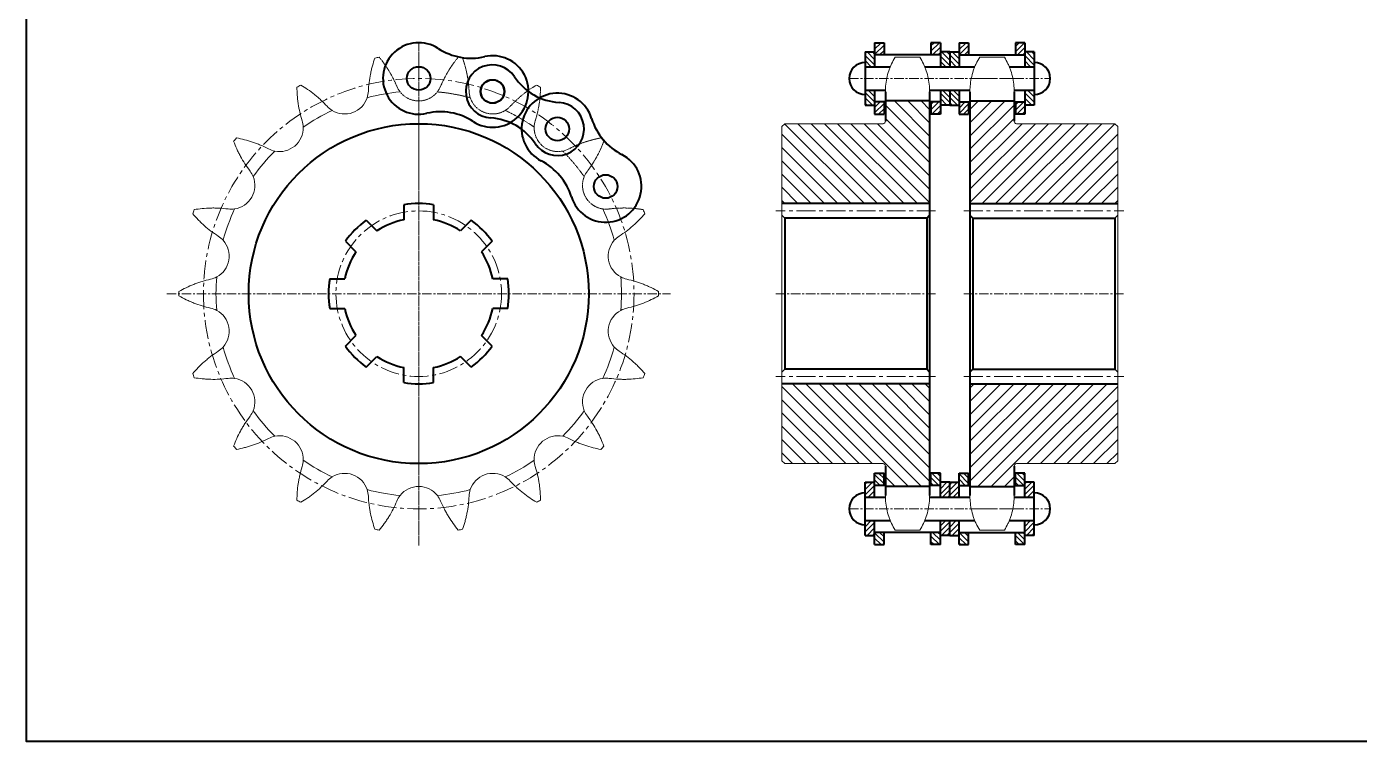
# Model space of a CAD drawing. Header units: millimetres. Extents: x -11382 to 23553, y -372 to 10786.
# Drawn here: x 1251.9 to 1702.5, y 4594.7 to 4836.5 of the extents above; entities that cross this region are included whole.
import ezdxf

# ---------------------------------------------------------------- set-up
doc = ezdxf.new("R2010")
doc.units = ezdxf.units.MM
doc.header["$LTSCALE"] = 0.2
for name, pattern in [('CENTER', [50.8, 31.75, -6.35, 6.35, -6.35]), ('HIDDEN', [9.525, 6.35, -3.175]), ('HIDDEN2', [0.1875, 0.125, -0.0625])]:
    doc.linetypes.add(name, pattern=pattern)
for name, color, linetype, lineweight in [('đướng nét đứt', 4, 'HIDDEN', 20), ('đường bao thấy', 7, 'Continuous', 40), ('đường mặt cắt', 160, 'Continuous', 15), ('đường nét tâm', 137, 'CENTER', 15)]:
    doc.layers.add(name, color=color, linetype=linetype, lineweight=lineweight)
pattern_1 = [(45, (-1362.3052, -1231.8422), (-2.245064, 2.245064), [])]
pattern_2 = [(45, (-1767.827, -1214.7707), (-0.89802561, 0.89802561), [])]
pattern_3 = [(135, (-1767.827, -1214.7707), (-0.89802561, -0.89802561), [])]
pattern_4 = [(135, (4490.3874, -1231.8422), (2.245064, 2.245064), [])]
pattern_5 = [(315, (-1767.827, 10707.1226), (-0.89802561, -0.89802561), [])]
pattern_6 = [(225, (-1767.827, 10707.1226), (-0.89802561, 0.89802561), [])]

msp = doc.modelspace()

# ---------------------------------------------------------------- hatches: boundary and pattern name
at = {"layer": 'đường mặt cắt', "ltscale": 0.5}
h = msp.add_hatch(dxfattribs=at)
h.set_pattern_fill('ANSI31', color=256, scale=0.4, style=0)
h.set_pattern_definition(pattern_2)
h.paths.add_polyline_path([(1541.811, 4826.913), (1541.811, 4831.076), (1538.636, 4831.076), (1538.636, 4826.913)])
h = msp.add_hatch(dxfattribs=at)
h.set_pattern_fill('ANSI31', color=256, scale=0.4, style=0)
h.set_pattern_definition(pattern_2)
h.paths.add_polyline_path([(1560.866, 4831.076), (1557.691, 4831.076), (1557.691, 4826.913), (1560.866, 4826.913)])
h = msp.add_hatch(dxfattribs=at)
h.set_pattern_fill('ANSI31', color=256, scale=0.4, style=0)
h.set_pattern_definition(pattern_2)
h.paths.add_polyline_path([(1567.216, 4826.913), (1570.391, 4826.913), (1570.391, 4831.076), (1567.216, 4831.076)])
h = msp.add_hatch(dxfattribs=at)
h.set_pattern_fill('ANSI31', color=256, scale=0.4, style=0)
h.set_pattern_definition(pattern_2)
h.paths.add_polyline_path([(1589.446, 4831.076), (1586.271, 4831.076), (1586.271, 4826.913), (1589.446, 4826.913)])
h = msp.add_hatch(dxfattribs=at)
h.set_pattern_fill('ANSI31', color=256, scale=0.4, angle=90, style=0)
h.set_pattern_definition(pattern_3)
h.paths.add_polyline_path([(1538.636, 4822.951), (1538.636, 4827.976), (1535.461, 4827.976), (1535.461, 4822.951)])
h = msp.add_hatch(dxfattribs=at)
h.set_pattern_fill('ANSI31', color=256, scale=0.4, angle=90, style=0)
h.set_pattern_definition(pattern_3)
h.paths.add_polyline_path([(1564.041, 4827.976), (1560.866, 4827.976), (1560.866, 4822.951), (1564.041, 4822.951)])
h = msp.add_hatch(dxfattribs=at)
h.set_pattern_fill('ANSI31', color=256, scale=0.4, angle=90, style=0)
h.set_pattern_definition(pattern_3)
h.paths.add_polyline_path([(1564.041, 4822.951), (1567.216, 4822.951), (1567.216, 4827.976), (1564.041, 4827.976)])
h = msp.add_hatch(dxfattribs=at)
h.set_pattern_fill('ANSI31', color=256, scale=0.4, angle=90, style=0)
h.set_pattern_definition(pattern_3)
h.paths.add_polyline_path([(1589.446, 4822.951), (1592.621, 4822.951), (1592.621, 4827.976), (1589.446, 4827.976)])
h = msp.add_hatch(dxfattribs=at)
h.set_pattern_fill('ANSI31', color=256, scale=0.4, angle=90, style=0)
h.set_pattern_definition(pattern_3)
h.paths.add_polyline_path([(1535.461, 4809.976), (1538.636, 4809.976), (1538.636, 4815.001), (1535.461, 4815.001)])
h = msp.add_hatch(dxfattribs=at)
h.set_pattern_fill('ANSI31', color=256, scale=0.4, angle=90, style=0)
h.set_pattern_definition(pattern_3)
h.paths.add_polyline_path([(1560.866, 4809.976), (1564.041, 4809.976), (1564.041, 4815.001), (1560.866, 4815.001)])
h = msp.add_hatch(dxfattribs=at)
h.set_pattern_fill('ANSI31', color=256, scale=0.4, angle=90, style=0)
h.set_pattern_definition(pattern_3)
h.paths.add_polyline_path([(1564.041, 4809.976), (1567.216, 4809.976), (1567.216, 4815.001), (1564.041, 4815.001)])
h = msp.add_hatch(dxfattribs=at)
h.set_pattern_fill('ANSI31', color=256, scale=0.4, angle=90, style=0)
h.set_pattern_definition(pattern_3)
h.paths.add_polyline_path([(1589.446, 4809.976), (1592.621, 4809.976), (1592.621, 4815.001), (1589.446, 4815.001)])
h = msp.add_hatch(dxfattribs=at)
h.set_pattern_fill('ANSI31', color=256, style=0)
h.set_pattern_definition(pattern_4)
h.paths.add_polyline_path([(1557.231, 4776.676), (1507.231, 4776.676), (1507.231, 4802.676), (1508.231, 4803.676), (1541.471, 4803.676, 0.4142136), (1542.271, 4804.476), (1542.271, 4811.372), (1557.231, 4811.372)])
h = msp.add_hatch(dxfattribs=at)
h.set_pattern_fill('ANSI31', color=256, scale=0.4, style=0)
h.set_pattern_definition(pattern_2)
h.paths.add_polyline_path([(1538.636, 4806.876), (1541.811, 4806.876), (1541.811, 4811.038), (1538.636, 4811.038)])
h = msp.add_hatch(dxfattribs=at)
h.set_pattern_fill('ANSI31', color=256, scale=0.4, style=0)
h.set_pattern_definition(pattern_2)
h.paths.add_polyline_path([(1560.866, 4811.038), (1557.691, 4811.038), (1557.691, 4806.876), (1560.866, 4806.876)])
h = msp.add_hatch(dxfattribs=at)
h.set_pattern_fill('ANSI31', color=256, scale=0.4, style=0)
h.set_pattern_definition(pattern_2)
h.paths.add_polyline_path([(1570.391, 4811.038), (1567.216, 4811.038), (1567.216, 4806.876), (1570.391, 4806.876)])
h = msp.add_hatch(dxfattribs=at)
h.set_pattern_fill('ANSI31', color=256, style=0)
h.set_pattern_definition(pattern_1)
h.paths.add_polyline_path([(1570.851, 4776.676), (1620.852, 4776.676), (1620.852, 4802.676), (1619.852, 4803.676), (1586.611, 4803.676, -0.4142136), (1585.811, 4804.476), (1585.811, 4811.372), (1570.851, 4811.372)])
h = msp.add_hatch(dxfattribs=at)
h.set_pattern_fill('ANSI31', color=256, scale=0.4, style=0)
h.set_pattern_definition(pattern_2)
h.paths.add_polyline_path([(1586.271, 4806.876), (1589.446, 4806.876), (1589.446, 4811.038), (1586.271, 4811.038)])
h = msp.add_hatch(dxfattribs=at)
h.set_pattern_fill('ANSI31', color=256, style=0)
h.set_pattern_definition(pattern_4)
h.paths.add_polyline_path([(1508.231, 4688.676), (1507.231, 4689.676), (1507.231, 4715.676), (1557.231, 4715.676), (1557.231, 4680.98), (1542.271, 4680.98), (1542.271, 4687.876, 0.4142136), (1541.471, 4688.676)])
h = msp.add_hatch(dxfattribs=at)
h.set_pattern_fill('ANSI31', color=256, style=0)
h.set_pattern_definition(pattern_1)
h.paths.add_polyline_path([(1619.852, 4688.676), (1620.852, 4689.676), (1620.852, 4715.676), (1570.851, 4715.676), (1570.851, 4680.98), (1585.811, 4680.98), (1585.811, 4687.876, -0.4142136), (1586.611, 4688.676)])
h = msp.add_hatch(dxfattribs=at)
h.set_pattern_fill('ANSI31', color=256, scale=0.4, angle=90, style=0)
h.set_pattern_definition(pattern_6)
h.paths.add_polyline_path([(1535.461, 4677.351), (1538.636, 4677.351), (1538.636, 4682.376), (1535.461, 4682.376)])
h = msp.add_hatch(dxfattribs=at)
h.set_pattern_fill('ANSI31', color=256, scale=0.4, style=0)
h.set_pattern_definition(pattern_5)
h.paths.add_polyline_path([(1538.636, 4685.476), (1541.811, 4685.476), (1541.811, 4681.313), (1538.636, 4681.313)])
h = msp.add_hatch(dxfattribs=at)
h.set_pattern_fill('ANSI31', color=256, scale=0.4, style=0)
h.set_pattern_definition(pattern_5)
h.paths.add_polyline_path([(1560.866, 4685.476), (1557.691, 4685.476), (1557.691, 4681.313), (1560.866, 4681.313)])
h = msp.add_hatch(dxfattribs=at)
h.set_pattern_fill('ANSI31', color=256, scale=0.4, angle=90, style=0)
h.set_pattern_definition(pattern_6)
h.paths.add_polyline_path([(1560.866, 4682.376), (1564.041, 4682.376), (1564.041, 4677.351), (1560.866, 4677.351)])
h = msp.add_hatch(dxfattribs=at)
h.set_pattern_fill('ANSI31', color=256, scale=0.4, angle=90, style=0)
h.set_pattern_definition(pattern_6)
h.paths.add_polyline_path([(1564.041, 4682.376), (1567.216, 4682.376), (1567.216, 4677.351), (1564.041, 4677.351)])
h = msp.add_hatch(dxfattribs=at)
h.set_pattern_fill('ANSI31', color=256, scale=0.4, style=0)
h.set_pattern_definition(pattern_5)
h.paths.add_polyline_path([(1570.391, 4685.476), (1567.216, 4685.476), (1567.216, 4681.313), (1570.391, 4681.313)])
h = msp.add_hatch(dxfattribs=at)
h.set_pattern_fill('ANSI31', color=256, scale=0.4, style=0)
h.set_pattern_definition(pattern_5)
h.paths.add_polyline_path([(1586.271, 4685.476), (1589.446, 4685.476), (1589.446, 4681.313), (1586.271, 4681.313)])
h = msp.add_hatch(dxfattribs=at)
h.set_pattern_fill('ANSI31', color=256, scale=0.4, angle=90, style=0)
h.set_pattern_definition(pattern_6)
h.paths.add_polyline_path([(1589.446, 4682.376), (1592.621, 4682.376), (1592.621, 4677.351), (1589.446, 4677.351)])
h = msp.add_hatch(dxfattribs=at)
h.set_pattern_fill('ANSI31', color=256, scale=0.4, angle=90, style=0)
h.set_pattern_definition(pattern_6)
h.paths.add_polyline_path([(1535.461, 4669.401), (1535.461, 4664.376), (1538.636, 4664.376), (1538.636, 4669.401)])
h = msp.add_hatch(dxfattribs=at)
h.set_pattern_fill('ANSI31', color=256, scale=0.4, angle=90, style=0)
h.set_pattern_definition(pattern_6)
h.paths.add_polyline_path([(1564.041, 4664.376), (1560.866, 4664.376), (1560.866, 4669.401), (1564.041, 4669.401)])
h = msp.add_hatch(dxfattribs=at)
h.set_pattern_fill('ANSI31', color=256, scale=0.4, angle=90, style=0)
h.set_pattern_definition(pattern_6)
h.paths.add_polyline_path([(1564.041, 4669.401), (1567.216, 4669.401), (1567.216, 4664.376), (1564.041, 4664.376)])
h = msp.add_hatch(dxfattribs=at)
h.set_pattern_fill('ANSI31', color=256, scale=0.4, angle=90, style=0)
h.set_pattern_definition(pattern_6)
h.paths.add_polyline_path([(1589.446, 4669.401), (1592.621, 4669.401), (1592.621, 4664.376), (1589.446, 4664.376)])
h = msp.add_hatch(dxfattribs=at)
h.set_pattern_fill('ANSI31', color=256, scale=0.4, style=0)
h.set_pattern_definition(pattern_5)
h.paths.add_polyline_path([(1538.636, 4665.438), (1538.636, 4661.276), (1541.811, 4661.276), (1541.811, 4665.438)])
h = msp.add_hatch(dxfattribs=at)
h.set_pattern_fill('ANSI31', color=256, scale=0.4, style=0)
h.set_pattern_definition(pattern_5)
h.paths.add_polyline_path([(1557.691, 4661.276), (1560.866, 4661.276), (1560.866, 4665.438), (1557.691, 4665.438)])
h = msp.add_hatch(dxfattribs=at)
h.set_pattern_fill('ANSI31', color=256, scale=0.4, style=0)
h.set_pattern_definition(pattern_5)
h.paths.add_polyline_path([(1567.216, 4661.276), (1570.391, 4661.276), (1570.391, 4665.438), (1567.216, 4665.438)])
h = msp.add_hatch(dxfattribs=at)
h.set_pattern_fill('ANSI31', color=256, scale=0.4, style=0)
h.set_pattern_definition(pattern_5)
h.paths.add_polyline_path([(1589.446, 4665.438), (1586.271, 4665.438), (1586.271, 4661.276), (1589.446, 4661.276)])

# ---------------------------------------------------------------- linework, layer by layer
at = {"layer": 'đướng nét đứt', "color": 7, "linetype": 'Continuous', "lineweight": 15}
for radius, start, end in [(81.071, 79.47468, 80.52532), (68.548, 15.2757, 24.7243)]:
    msp.add_arc((1384.469, 4746.176), radius, start, end, dxfattribs=at)
at = {"layer": 'đướng nét đứt', "color": 4, "linetype": 'HIDDEN2', "lineweight": 15}
for centre, radius, start, end in [((1384.469, 4819.392), 8.019, 218.19121, 321.80879), ((1384.469, 4746.176), 68.548, 75.2757, 84.7243), ((1409.51, 4814.976), 8.019, 198.19121, 301.80879), ((1384.469, 4746.176), 68.548, 55.2757, 64.7243), ((1431.531, 4802.262), 8.019, 178.19121, 281.80879), ((1384.469, 4746.176), 81.071, 39.47468, 40.52532), ((1384.469, 4746.176), 68.548, 35.2757, 44.7243), ((1447.876, 4782.784), 8.019, 158.19121, 261.80879)]:
    msp.add_arc(centre, radius, start, end, dxfattribs=at)
for points in [[(1371.124, 4826.141), (1372.284, 4824.75), (1373.374, 4823.242), (1374.625, 4821.194), (1374.869, 4820.776), (1375.347, 4819.923), (1375.58, 4819.487), (1376.256, 4818.16), (1376.675, 4817.253), (1377.06, 4816.323)], [(1391.878, 4816.323), (1392.65, 4818.186), (1393.544, 4819.93), (1394.793, 4821.979), (1395.049, 4822.383), (1395.575, 4823.177), (1395.845, 4823.568), (1396.668, 4824.715), (1397.234, 4825.445), (1397.814, 4826.141)], [(1399.278, 4825.883), (1399.893, 4824.178), (1400.401, 4822.389), (1400.876, 4820.037), (1400.963, 4819.561), (1401.12, 4818.596), (1401.19, 4818.106), (1401.371, 4816.628), (1401.455, 4815.633), (1401.499, 4814.626)], [(1415.423, 4809.558), (1416.786, 4811.046), (1418.222, 4812.378), (1420.097, 4813.877), (1420.475, 4814.168), (1421.241, 4814.734), (1421.628, 4815.01), (1422.794, 4815.807), (1423.575, 4816.298), (1424.359, 4816.754)], [(1425.647, 4816.011), (1425.641, 4814.199), (1425.507, 4812.344), (1425.148, 4809.971), (1425.067, 4809.494), (1424.885, 4808.533), (1424.783, 4808.049), (1424.448, 4806.599), (1424.186, 4805.635), (1423.883, 4804.674)], [(1435.234, 4795.149), (1437.024, 4796.081), (1438.829, 4796.841), (1441.103, 4797.609), (1441.559, 4797.753), (1442.472, 4798.023), (1442.93, 4798.15), (1444.298, 4798.499), (1445.2, 4798.694), (1446.093, 4798.855)], [(1447.049, 4797.716), (1446.423, 4796.015), (1445.663, 4794.318), (1444.514, 4792.211), (1444.275, 4791.79), (1443.775, 4790.95), (1443.514, 4790.53), (1442.703, 4789.281), (1442.127, 4788.465), (1441.514, 4787.666)], [(1448.923, 4774.833), (1450.923, 4775.096), (1452.879, 4775.194), (1455.279, 4775.137), (1455.756, 4775.117), (1456.707, 4775.058), (1457.18, 4775.02), (1458.585, 4774.881), (1459.5, 4774.756), (1460.394, 4774.601)]]:
    msp.add_open_spline(points, degree=3, knots=[0, 0, 0, 0, 0.5, 0.5, 0.625, 0.625, 0.75, 0.75, 1, 1, 1, 1], dxfattribs=at)
msp.add_open_spline([(1413.737, 4808.161), (1414.36, 4808.548), (1414.923, 4809.013), (1415.423, 4809.558)], degree=3, dxfattribs=at)
at = {"layer": 'đường bao thấy', "ltscale": 0.5}
for p, q in [((1538.636, 4831.076), (1538.636, 4822.951)), ((1538.636, 4831.076), (1541.811, 4831.076)), ((1541.811, 4831.076), (1541.811, 4826.913)), ((1557.691, 4831.076), (1557.691, 4826.913)), ((1560.866, 4831.076), (1557.691, 4831.076)), ((1560.866, 4831.076), (1560.866, 4822.951)), ((1567.216, 4831.076), (1567.216, 4822.951)), ((1567.216, 4831.076), (1570.391, 4831.076)), ((1570.391, 4831.076), (1570.391, 4826.913)), ((1586.271, 4831.076), (1586.271, 4826.913)), ((1589.446, 4831.076), (1586.271, 4831.076)), ((1589.446, 4831.076), (1589.446, 4822.951)), ((1535.461, 4827.976), (1535.461, 4809.976)), ((1535.461, 4827.976), (1538.636, 4827.976)), ((1560.866, 4826.913), (1538.636, 4826.913)), ((1564.041, 4827.976), (1560.866, 4827.976)), ((1564.041, 4827.976), (1564.041, 4822.951)), ((1564.041, 4827.976), (1567.216, 4827.976)), ((1567.216, 4826.913), (1589.446, 4826.913)), ((1592.621, 4827.976), (1589.446, 4827.976)), ((1592.621, 4827.976), (1592.621, 4809.976)), ((1535.461, 4822.951), (1543.921, 4822.951)), ((1555.581, 4822.951), (1572.501, 4822.951)), ((1584.161, 4822.951), (1592.621, 4822.951)), ((1535.461, 4815.001), (1542.278, 4815.001)), ((1538.636, 4815.001), (1538.636, 4806.876)), ((1557.224, 4815.001), (1570.858, 4815.001)), ((1560.866, 4815.001), (1560.866, 4806.876)), ((1564.041, 4815.001), (1564.041, 4809.976)), ((1567.216, 4815.001), (1567.216, 4806.876)), ((1585.804, 4815.001), (1592.621, 4815.001)), ((1589.446, 4815.001), (1589.446, 4806.876)), ((1535.461, 4809.976), (1538.636, 4809.976)), ((1542.271, 4811.038), (1538.636, 4811.038)), ((1541.811, 4811.038), (1541.811, 4806.876)), ((1560.866, 4811.038), (1557.231, 4811.038)), ((1557.691, 4811.038), (1557.691, 4806.876)), ((1564.041, 4809.976), (1560.866, 4809.976)), ((1564.041, 4809.976), (1567.216, 4809.976)), ((1567.216, 4811.038), (1570.851, 4811.038)), ((1570.391, 4811.038), (1570.391, 4806.876)), ((1585.811, 4811.038), (1589.446, 4811.038)), ((1586.271, 4811.038), (1586.271, 4806.876)), ((1592.621, 4809.976), (1589.446, 4809.976)), ((1538.636, 4806.876), (1541.811, 4806.876)), ((1560.866, 4806.876), (1557.691, 4806.876)), ((1567.216, 4806.876), (1570.391, 4806.876)), ((1589.446, 4806.876), (1586.271, 4806.876)), ((1508.231, 4771.676), (1508.231, 4720.676)), ((1556.231, 4771.676), (1556.231, 4720.676)), ((1571.851, 4771.676), (1571.851, 4720.676)), ((1619.852, 4771.676), (1619.852, 4720.676)), ((1535.461, 4664.376), (1535.461, 4682.376)), ((1535.461, 4682.376), (1538.636, 4682.376)), ((1538.636, 4677.351), (1538.636, 4685.476)), ((1538.636, 4685.476), (1541.811, 4685.476)), ((1541.811, 4681.313), (1541.811, 4685.476)), ((1557.691, 4681.313), (1557.691, 4685.476)), ((1560.866, 4685.476), (1557.691, 4685.476)), ((1560.866, 4677.351), (1560.866, 4685.476)), ((1564.041, 4682.376), (1560.866, 4682.376)), ((1564.041, 4677.351), (1564.041, 4682.376)), ((1564.041, 4682.376), (1567.216, 4682.376)), ((1567.216, 4677.351), (1567.216, 4685.476)), ((1567.216, 4685.476), (1570.391, 4685.476)), ((1570.391, 4681.313), (1570.391, 4685.476)), ((1586.271, 4681.313), (1586.271, 4685.476)), ((1589.446, 4685.476), (1586.271, 4685.476)), ((1589.446, 4677.351), (1589.446, 4685.476)), ((1592.621, 4682.376), (1589.446, 4682.376)), ((1592.621, 4664.376), (1592.621, 4682.376)), ((1542.271, 4681.313), (1538.636, 4681.313)), ((1560.866, 4681.313), (1557.231, 4681.313)), ((1567.216, 4681.313), (1570.851, 4681.313)), ((1585.811, 4681.313), (1589.446, 4681.313)), ((1535.461, 4677.351), (1542.278, 4677.351)), ((1557.224, 4677.351), (1570.858, 4677.351)), ((1585.804, 4677.351), (1592.621, 4677.351)), ((1535.461, 4669.401), (1543.921, 4669.401)), ((1538.636, 4661.276), (1538.636, 4669.401)), ((1555.581, 4669.401), (1572.501, 4669.401)), ((1560.866, 4661.276), (1560.866, 4669.401)), ((1564.041, 4664.376), (1564.041, 4669.401)), ((1567.216, 4661.276), (1567.216, 4669.401)), ((1584.161, 4669.401), (1592.621, 4669.401)), ((1589.446, 4661.276), (1589.446, 4669.401)), ((1535.461, 4664.376), (1538.636, 4664.376)), ((1560.866, 4665.438), (1538.636, 4665.438)), ((1541.811, 4661.276), (1541.811, 4665.438)), ((1557.691, 4661.276), (1557.691, 4665.438)), ((1564.041, 4664.376), (1560.866, 4664.376)), ((1564.041, 4664.376), (1567.216, 4664.376)), ((1567.216, 4665.438), (1589.446, 4665.438)), ((1570.391, 4661.276), (1570.391, 4665.438)), ((1586.271, 4661.276), (1586.271, 4665.438)), ((1592.621, 4664.376), (1589.446, 4664.376)), ((1538.636, 4661.276), (1541.811, 4661.276)), ((1560.866, 4661.276), (1557.691, 4661.276)), ((1567.216, 4661.276), (1570.391, 4661.276)), ((1589.446, 4661.276), (1586.271, 4661.276))]:
    msp.add_line(p, q, dxfattribs=at)
at = {"layer": 'đường bao thấy', "color": 7, "linetype": 'Continuous', "lineweight": 15}
for p, q in [((1553.929, 4826.141), (1545.573, 4826.141)), ((1574.153, 4826.141), (1582.509, 4826.141)), ((1508.231, 4803.676), (1507.231, 4802.676)), ((1507.231, 4802.676), (1507.231, 4689.676)), ((1508.231, 4803.676), (1541.471, 4803.676)), ((1619.852, 4803.676), (1586.611, 4803.676)), ((1619.852, 4803.676), (1620.852, 4802.676)), ((1620.852, 4802.676), (1620.852, 4689.676)), ((1508.231, 4688.676), (1507.231, 4689.676)), ((1541.471, 4688.676), (1508.231, 4688.676)), ((1586.611, 4688.676), (1619.852, 4688.676)), ((1619.852, 4688.676), (1620.852, 4689.676)), ((1553.929, 4666.21), (1545.573, 4666.21)), ((1574.153, 4666.21), (1582.509, 4666.21))]:
    msp.add_line(p, q, dxfattribs=at)
at = {"layer": 'đường bao thấy'}
for p, q in [((1542.271, 4814.433), (1542.271, 4804.476)), ((1557.231, 4814.433), (1557.231, 4677.918)), ((1570.851, 4814.433), (1570.851, 4677.918)), ((1585.811, 4814.433), (1585.811, 4804.476)), ((1557.231, 4811.372), (1542.271, 4811.372)), ((1570.851, 4811.372), (1585.811, 4811.372)), ((1379.469, 4776.263), (1379.469, 4771.181)), ((1389.469, 4776.263), (1389.469, 4771.181)), ((1557.231, 4776.676), (1507.231, 4776.676)), ((1556.231, 4771.676), (1557.231, 4772.676)), ((1570.851, 4776.676), (1620.852, 4776.676)), ((1571.851, 4771.676), (1570.851, 4772.676)), ((1366.73, 4770.986), (1370.323, 4767.393)), ((1402.209, 4770.986), (1398.615, 4767.393)), ((1556.231, 4771.676), (1508.231, 4771.676)), ((1571.851, 4771.676), (1619.852, 4771.676)), ((1359.659, 4763.915), (1363.252, 4760.322)), ((1409.28, 4763.915), (1405.686, 4760.322)), ((1354.382, 4751.176), (1359.464, 4751.176)), ((1414.557, 4751.176), (1409.474, 4751.176)), ((1354.382, 4741.176), (1359.464, 4741.176)), ((1414.557, 4741.176), (1409.474, 4741.176)), ((1359.659, 4728.436), (1363.252, 4732.03)), ((1409.28, 4728.436), (1405.686, 4732.03)), ((1366.73, 4721.365), (1370.323, 4724.959)), ((1402.209, 4721.365), (1398.615, 4724.959)), ((1379.469, 4716.089), (1379.469, 4721.171)), ((1389.469, 4716.089), (1389.469, 4721.171)), ((1556.231, 4720.676), (1508.231, 4720.676)), ((1556.231, 4720.676), (1557.231, 4719.676)), ((1571.851, 4720.676), (1570.851, 4719.676)), ((1571.851, 4720.676), (1619.852, 4720.676)), ((1557.231, 4715.676), (1507.231, 4715.676)), ((1570.851, 4715.676), (1620.852, 4715.676)), ((1542.271, 4687.876), (1542.271, 4677.918)), ((1585.811, 4687.876), (1585.811, 4677.918)), ((1557.231, 4680.98), (1542.271, 4680.98)), ((1570.851, 4680.98), (1585.811, 4680.98))]:
    msp.add_line(p, q, dxfattribs=at)
at = {"layer": 'đường bao thấy', "lineweight": 15}
for p, q in [((1508.231, 4771.676), (1507.231, 4772.676)), ((1619.852, 4771.676), (1620.852, 4772.676)), ((1508.231, 4720.676), (1507.231, 4719.676)), ((1619.852, 4720.676), (1620.852, 4719.676))]:
    msp.add_line(p, q, dxfattribs=at)
at = {"layer": 'đường bao thấy'}
msp.add_lwpolyline([(1251.895, 5078.271), (2018.232, 5078.271), (2018.232, 4594.736), (1251.895, 4594.736)], close=True, dxfattribs=at)
at = {"layer": 'đường bao thấy', "ltscale": 0.5}
for centre, radius in [((1384.469, 4818.976), 3.975), ((1409.368, 4814.586), 3.975), ((1409.483, 4814.565), 3.975), ((1431.365, 4801.886), 3.975), ((1431.365, 4801.886), 3.975), ((1384.469, 4746.176), 57.5), ((1447.692, 4782.428), 3.975)]:
    msp.add_circle(centre, radius, dxfattribs=at)
for centre, radius, start, end in [((1384.469, 4818.976), 12.1, 57.05544, 282.94456), ((1402.186, 4846.315), 20.477, 237.05544, 282.94456), ((1409.483, 4814.565), 12.1, 237.05544, 102.94456), ((1409.368, 4814.586), 9, 33.43495, 266.56505), ((1535.461, 4818.976), 5.42, 90, 270), ((1592.621, 4818.976), 5.42, 270, 90), ((1433.067, 4830.233), 19.398, 213.43495, 266.56505), ((1431.365, 4801.886), 12.1, 17.05544, 242.94456), ((1431.365, 4801.886), 9, 213.43495, 86.56505), ((1391.767, 4787.226), 20.477, 57.05544, 102.94456), ((1407.667, 4786.238), 19.398, 33.43495, 86.56505), ((1462.51, 4811.44), 20.477, 197.05544, 242.94456), ((1416.547, 4772.873), 20.477, 17.05544, 62.94456), ((1447.692, 4782.428), 12.1, 197.05544, 62.94456), ((1535.461, 4673.376), 5.42, 90, 270), ((1592.621, 4673.376), 5.42, 270, 90)]:
    msp.add_arc(centre, radius, start, end, dxfattribs=at)
at = {"layer": 'đường bao thấy', "color": 7, "linetype": 'Continuous', "lineweight": 15}
for centre, radius, start, end in [((1384.469, 4746.176), 81.071, 99.47468, 100.52532), ((1384.469, 4746.176), 81.071, 119.47468, 120.52532), ((1384.469, 4746.176), 68.548, 95.2757, 104.7243), ((1384.469, 4746.176), 81.071, 59.47468, 60.52532), ((1359.428, 4814.976), 8.019, 238.19121, 341.80879), ((1384.469, 4746.176), 68.548, 115.2757, 124.7243), ((1541.471, 4804.476), 0.8, 270, 0), ((1586.611, 4804.476), 0.8, 180, 270), ((1337.407, 4802.262), 8.019, 258.19121, 1.80879), ((1384.469, 4746.176), 81.071, 139.47468, 140.52532), ((1384.469, 4746.176), 68.548, 135.2757, 144.7243), ((1321.062, 4782.784), 8.019, 278.19121, 21.80879), ((1384.469, 4746.176), 81.071, 159.47468, 160.52532), ((1384.469, 4746.176), 68.548, 155.2757, 164.7243), ((1384.469, 4746.176), 81.071, 19.47468, 20.52532), ((1312.366, 4758.89), 8.019, 298.19121, 41.80879), ((1456.573, 4758.89), 8.019, 138.19121, 241.80879), ((1384.469, 4746.176), 68.548, 175.2757, 184.7243), ((1384.469, 4746.176), 68.548, 355.2757, 4.7243), ((1384.469, 4746.176), 81.071, 179.47468, 180.52532), ((1384.469, 4746.176), 81.071, 359.47468, 0.52532), ((1312.366, 4733.462), 8.019, 318.19121, 61.80879), ((1456.573, 4733.462), 8.019, 118.19121, 221.80879), ((1384.469, 4746.176), 68.548, 195.2757, 204.7243), ((1384.469, 4746.176), 68.548, 335.2757, 344.7243), ((1384.469, 4746.176), 81.071, 199.47468, 200.52532), ((1384.469, 4746.176), 81.071, 339.47468, 340.52532), ((1321.062, 4709.568), 8.019, 338.19121, 81.80879), ((1447.876, 4709.568), 8.019, 98.19121, 201.80879), ((1384.469, 4746.176), 68.548, 215.2757, 224.7243), ((1384.469, 4746.176), 68.548, 315.2757, 324.7243), ((1337.407, 4690.089), 8.019, 358.19121, 101.80879), ((1431.531, 4690.089), 8.019, 78.19121, 181.80879), ((1384.469, 4746.176), 81.071, 219.47468, 220.52532), ((1384.469, 4746.176), 81.071, 319.47468, 320.52532), ((1384.469, 4746.176), 68.548, 235.2757, 244.7243), ((1384.469, 4746.176), 68.548, 295.2757, 304.7243), ((1541.471, 4687.876), 0.8, 0, 90), ((1586.611, 4687.876), 0.8, 90, 180), ((1359.428, 4677.376), 8.019, 18.19121, 121.80879), ((1409.51, 4677.376), 8.019, 58.19121, 161.80879), ((1384.469, 4746.176), 68.548, 255.2757, 264.7243), ((1384.469, 4672.96), 8.019, 38.19121, 141.80879), ((1384.469, 4746.176), 68.548, 275.2757, 284.7243), ((1384.469, 4746.176), 81.071, 239.47468, 240.52532), ((1384.469, 4746.176), 81.071, 299.47468, 300.52532), ((1384.469, 4746.176), 81.071, 259.47468, 260.52532), ((1384.469, 4746.176), 81.071, 279.47468, 280.52532)]:
    msp.add_arc(centre, radius, start, end, dxfattribs=at)
at = {"layer": 'đường bao thấy'}
for radius, start, end in [(30.5, 80.56466, 99.43534), (30.5, 125.56466, 144.43534), (25.5, 101.30773, 123.69227), (25.5, 56.30773, 78.69227), (30.5, 35.56466, 54.43534), (25.5, 146.30773, 168.69227), (25.5, 11.30773, 33.69227), (30.5, 170.56466, 189.43534), (30.5, 350.56466, 9.43534), (25.5, 191.30773, 213.69227), (25.5, 326.30773, 348.69227), (30.5, 215.56466, 234.43534), (30.5, 305.56466, 324.43534), (25.5, 236.30773, 258.69227), (25.5, 281.30773, 303.69227), (30.5, 260.56466, 279.43534)]:
    msp.add_arc((1384.469, 4746.176), radius, start, end, dxfattribs=at)
at = {"layer": 'đường bao thấy', "color": 7, "linetype": 'Continuous', "lineweight": 15}
for points in [[(1367.44, 4814.626), (1367.528, 4816.642), (1367.771, 4818.586), (1368.244, 4820.939), (1368.347, 4821.406), (1368.569, 4822.331), (1368.689, 4822.791), (1369.07, 4824.151), (1369.352, 4825.03), (1369.66, 4825.883)], [(1542.349, 4816.323), (1542.501, 4818.186), (1542.864, 4819.93), (1543.545, 4821.979), (1543.692, 4822.383), (1544.011, 4823.177), (1544.182, 4823.568), (1544.726, 4824.715), (1545.129, 4825.445), (1545.573, 4826.141)], [(1557.153, 4816.323), (1557.001, 4818.186), (1556.638, 4819.93), (1555.958, 4821.979), (1555.81, 4822.383), (1555.492, 4823.177), (1555.321, 4823.568), (1554.776, 4824.715), (1554.373, 4825.445), (1553.929, 4826.141)], [(1570.929, 4816.323), (1571.081, 4818.186), (1571.444, 4819.93), (1572.125, 4821.979), (1572.272, 4822.383), (1572.591, 4823.177), (1572.762, 4823.568), (1573.306, 4824.715), (1573.709, 4825.445), (1574.153, 4826.141)], [(1585.733, 4816.323), (1585.581, 4818.186), (1585.218, 4819.93), (1584.538, 4821.979), (1584.39, 4822.383), (1584.072, 4823.177), (1583.901, 4823.568), (1583.356, 4824.715), (1582.953, 4825.445), (1582.509, 4826.141)], [(1345.055, 4804.674), (1344.449, 4806.598), (1344.013, 4808.508), (1343.652, 4810.881), (1343.589, 4811.355), (1343.482, 4812.301), (1343.437, 4812.774), (1343.33, 4814.182), (1343.294, 4815.104), (1343.291, 4816.011)], [(1344.579, 4816.754), (1346.145, 4815.843), (1347.685, 4814.799), (1349.561, 4813.303), (1349.933, 4812.994), (1350.674, 4812.355), (1351.042, 4812.025), (1352.131, 4811.01), (1352.835, 4810.301), (1353.515, 4809.558)], [(1327.425, 4787.666), (1326.197, 4789.266), (1325.134, 4790.912), (1323.983, 4793.018), (1323.762, 4793.442), (1323.337, 4794.294), (1323.134, 4794.724), (1322.551, 4796.01), (1322.203, 4796.865), (1321.89, 4797.716)], [(1322.845, 4798.855), (1324.629, 4798.534), (1326.432, 4798.08), (1328.707, 4797.315), (1329.163, 4797.152), (1330.077, 4796.806), (1330.536, 4796.621), (1331.907, 4796.04), (1332.81, 4795.614), (1333.704, 4795.149)], [(1316.674, 4765.653), (1314.973, 4766.737), (1313.412, 4767.92), (1311.61, 4769.506), (1311.257, 4769.828), (1310.567, 4770.484), (1310.228, 4770.818), (1309.241, 4771.827), (1308.621, 4772.511), (1308.036, 4773.204)], [(1308.544, 4774.601), (1310.33, 4774.91), (1312.18, 4775.1), (1314.579, 4775.159), (1315.063, 4775.162), (1316.041, 4775.149), (1316.536, 4775.133), (1318.022, 4775.055), (1319.017, 4774.964), (1320.016, 4774.833)], [(1460.902, 4773.204), (1459.733, 4771.82), (1458.438, 4770.485), (1456.638, 4768.898), (1456.269, 4768.584), (1455.512, 4767.966), (1455.123, 4767.66), (1453.934, 4766.764), (1453.113, 4766.194), (1452.264, 4765.653)], [(1303.401, 4746.919), (1304.973, 4747.82), (1306.647, 4748.631), (1308.881, 4749.508), (1309.335, 4749.676), (1310.258, 4749.998), (1310.729, 4750.152), (1312.152, 4750.587), (1313.118, 4750.842), (1314.101, 4751.06)], [(1454.837, 4751.06), (1456.806, 4750.624), (1458.678, 4750.046), (1460.914, 4749.172), (1461.355, 4748.99), (1462.229, 4748.61), (1462.661, 4748.412), (1463.934, 4747.801), (1464.75, 4747.37), (1465.537, 4746.919)], [(1314.101, 4741.291), (1312.132, 4741.728), (1310.26, 4742.306), (1308.025, 4743.18), (1307.583, 4743.362), (1306.71, 4743.742), (1306.277, 4743.94), (1305.005, 4744.551), (1304.188, 4744.982), (1303.401, 4745.433)], [(1465.537, 4745.433), (1463.965, 4744.532), (1462.291, 4743.72), (1460.057, 4742.844), (1459.603, 4742.676), (1458.68, 4742.354), (1458.21, 4742.2), (1456.786, 4741.764), (1455.82, 4741.509), (1454.837, 4741.291)], [(1308.036, 4719.147), (1309.205, 4720.532), (1310.501, 4721.867), (1312.3, 4723.454), (1312.669, 4723.768), (1313.427, 4724.386), (1313.816, 4724.691), (1315.005, 4725.587), (1315.825, 4726.157), (1316.674, 4726.699)], [(1452.264, 4726.699), (1453.965, 4725.615), (1455.527, 4724.432), (1457.328, 4722.846), (1457.681, 4722.523), (1458.372, 4721.868), (1458.71, 4721.534), (1459.697, 4720.524), (1460.317, 4719.84), (1460.902, 4719.147)], [(1320.016, 4717.519), (1318.016, 4717.256), (1316.059, 4717.158), (1313.66, 4717.215), (1313.182, 4717.235), (1312.232, 4717.293), (1311.758, 4717.332), (1310.353, 4717.47), (1309.438, 4717.596), (1308.544, 4717.751)], [(1460.394, 4717.751), (1458.608, 4717.442), (1456.758, 4717.252), (1454.359, 4717.193), (1453.875, 4717.19), (1452.897, 4717.203), (1452.403, 4717.219), (1450.916, 4717.297), (1449.921, 4717.387), (1448.923, 4717.519)], [(1321.89, 4694.636), (1322.515, 4696.337), (1323.276, 4698.034), (1324.424, 4700.141), (1324.663, 4700.562), (1325.164, 4701.402), (1325.425, 4701.822), (1326.235, 4703.071), (1326.811, 4703.887), (1327.425, 4704.686)], [(1441.514, 4704.686), (1442.742, 4703.086), (1443.804, 4701.44), (1444.955, 4699.334), (1445.176, 4698.91), (1445.601, 4698.058), (1445.805, 4697.628), (1446.387, 4696.342), (1446.736, 4695.487), (1447.049, 4694.636)], [(1333.704, 4697.203), (1331.915, 4696.271), (1330.109, 4695.51), (1327.835, 4694.743), (1327.379, 4694.599), (1326.467, 4694.329), (1326.008, 4694.202), (1324.64, 4693.852), (1323.738, 4693.657), (1322.845, 4693.497)], [(1446.093, 4693.497), (1444.31, 4693.817), (1442.506, 4694.272), (1440.231, 4695.037), (1439.775, 4695.2), (1438.861, 4695.546), (1438.402, 4695.73), (1437.032, 4696.312), (1436.128, 4696.738), (1435.234, 4697.203)], [(1343.291, 4676.341), (1343.297, 4678.153), (1343.432, 4680.008), (1343.79, 4682.381), (1343.871, 4682.858), (1344.054, 4683.818), (1344.155, 4684.303), (1344.49, 4685.753), (1344.752, 4686.717), (1345.055, 4687.678)], [(1423.883, 4687.678), (1424.49, 4685.754), (1424.926, 4683.844), (1425.286, 4681.471), (1425.349, 4680.997), (1425.457, 4680.051), (1425.502, 4679.578), (1425.609, 4678.17), (1425.644, 4677.248), (1425.647, 4676.341)], [(1353.515, 4682.793), (1352.153, 4681.306), (1350.716, 4679.974), (1348.842, 4678.475), (1348.463, 4678.184), (1347.697, 4677.617), (1347.31, 4677.342), (1346.144, 4676.545), (1345.363, 4676.053), (1344.579, 4675.597)], [(1424.359, 4675.597), (1422.793, 4676.508), (1421.254, 4677.552), (1419.378, 4679.049), (1419.005, 4679.358), (1418.265, 4679.996), (1417.896, 4680.327), (1416.807, 4681.342), (1416.104, 4682.051), (1415.423, 4682.793)], [(1369.66, 4666.469), (1369.046, 4668.173), (1368.537, 4669.963), (1368.062, 4672.315), (1367.975, 4672.791), (1367.819, 4673.756), (1367.749, 4674.246), (1367.567, 4675.724), (1367.484, 4676.719), (1367.44, 4677.725)], [(1401.499, 4677.725), (1401.411, 4675.71), (1401.167, 4673.766), (1400.694, 4671.413), (1400.591, 4670.946), (1400.369, 4670.02), (1400.249, 4669.56), (1399.868, 4668.201), (1399.586, 4667.322), (1399.278, 4666.469)], [(1377.06, 4676.029), (1376.288, 4674.165), (1375.394, 4672.422), (1374.145, 4670.372), (1373.889, 4669.969), (1373.363, 4669.175), (1373.093, 4668.784), (1372.271, 4667.637), (1371.705, 4666.907), (1371.124, 4666.21)], [(1397.814, 4666.21), (1396.654, 4667.602), (1395.565, 4669.11), (1394.314, 4671.158), (1394.069, 4671.576), (1393.592, 4672.429), (1393.358, 4672.865), (1392.682, 4674.191), (1392.264, 4675.098), (1391.878, 4676.029)], [(1542.349, 4676.029), (1542.501, 4674.165), (1542.864, 4672.422), (1543.545, 4670.372), (1543.692, 4669.969), (1544.011, 4669.175), (1544.182, 4668.784), (1544.726, 4667.637), (1545.129, 4666.907), (1545.573, 4666.21)], [(1557.153, 4676.029), (1557.001, 4674.165), (1556.638, 4672.422), (1555.958, 4670.372), (1555.81, 4669.969), (1555.492, 4669.175), (1555.321, 4668.784), (1554.776, 4667.637), (1554.373, 4666.907), (1553.929, 4666.21)], [(1570.929, 4676.029), (1571.081, 4674.165), (1571.444, 4672.422), (1572.125, 4670.372), (1572.272, 4669.969), (1572.591, 4669.175), (1572.762, 4668.784), (1573.306, 4667.637), (1573.709, 4666.907), (1574.153, 4666.21)], [(1585.733, 4676.029), (1585.581, 4674.165), (1585.218, 4672.422), (1584.538, 4670.372), (1584.39, 4669.969), (1584.072, 4669.175), (1583.901, 4668.784), (1583.356, 4667.637), (1582.953, 4666.907), (1582.509, 4666.21)]]:
    msp.add_open_spline(points, degree=3, knots=[0, 0, 0, 0, 0.5, 0.5, 0.625, 0.625, 0.75, 0.75, 1, 1, 1, 1], dxfattribs=at)
for points in [[(1367.046, 4812.473), (1367.275, 4813.169), (1367.407, 4813.887), (1367.44, 4814.626)], [(1377.06, 4816.323), (1377.343, 4815.64), (1377.712, 4815.011), (1378.166, 4814.433)], [(1390.772, 4814.433), (1391.225, 4815.01), (1391.595, 4815.639), (1391.878, 4816.323)], [(1401.499, 4814.626), (1401.531, 4813.888), (1401.662, 4813.171), (1401.892, 4812.473)], [(1542.271, 4814.433), (1542.271, 4815.01), (1542.293, 4815.639), (1542.349, 4816.323)], [(1557.231, 4814.433), (1557.231, 4815.01), (1557.209, 4815.639), (1557.153, 4816.323)], [(1570.851, 4814.433), (1570.851, 4815.01), (1570.873, 4815.639), (1570.929, 4816.323)], [(1585.811, 4814.433), (1585.811, 4815.01), (1585.789, 4815.639), (1585.733, 4816.323)], [(1353.515, 4809.558), (1354.014, 4809.014), (1354.577, 4808.548), (1355.201, 4808.161)], [(1345.422, 4802.516), (1345.399, 4803.248), (1345.278, 4803.968), (1345.055, 4804.674)], [(1423.883, 4804.674), (1423.661, 4803.969), (1423.539, 4803.25), (1423.516, 4802.516)], [(1333.704, 4795.149), (1334.359, 4794.808), (1335.047, 4794.563), (1335.766, 4794.413)], [(1433.172, 4794.413), (1433.89, 4794.563), (1434.578, 4794.807), (1435.234, 4795.149)], [(1328.508, 4785.763), (1328.235, 4786.444), (1327.875, 4787.079), (1327.425, 4787.666)], [(1441.514, 4787.666), (1441.064, 4787.08), (1440.703, 4786.445), (1440.43, 4785.763)], [(1320.016, 4774.833), (1320.748, 4774.737), (1321.478, 4774.742), (1322.205, 4774.846)], [(1318.343, 4764.236), (1317.854, 4764.782), (1317.299, 4765.256), (1316.674, 4765.653)], [(1452.264, 4765.653), (1451.641, 4765.256), (1451.085, 4764.783), (1450.595, 4764.236)], [(1314.101, 4751.06), (1314.823, 4751.22), (1315.507, 4751.475), (1316.154, 4751.822)], [(1452.784, 4751.822), (1453.43, 4751.475), (1454.114, 4751.221), (1454.837, 4751.06)], [(1316.154, 4740.53), (1315.508, 4740.877), (1314.824, 4741.131), (1314.101, 4741.291)], [(1454.837, 4741.291), (1454.116, 4741.132), (1453.432, 4740.877), (1452.784, 4740.53)], [(1316.674, 4726.699), (1317.297, 4727.096), (1317.853, 4727.568), (1318.343, 4728.116)], [(1450.595, 4728.116), (1451.084, 4727.569), (1451.64, 4727.096), (1452.264, 4726.699)], [(1322.205, 4717.506), (1321.479, 4717.61), (1320.749, 4717.615), (1320.016, 4717.519)], [(1448.923, 4717.519), (1448.19, 4717.615), (1447.46, 4717.61), (1446.733, 4717.506)], [(1327.425, 4704.686), (1327.874, 4705.272), (1328.235, 4705.907), (1328.508, 4706.589)], [(1440.43, 4706.589), (1440.703, 4705.908), (1441.063, 4705.273), (1441.514, 4704.686)], [(1335.766, 4697.939), (1335.048, 4697.789), (1334.36, 4697.544), (1333.704, 4697.203)], [(1435.234, 4697.203), (1434.579, 4697.544), (1433.892, 4697.789), (1433.172, 4697.939)], [(1345.055, 4687.678), (1345.277, 4688.382), (1345.399, 4689.102), (1345.422, 4689.836)], [(1423.516, 4689.836), (1423.539, 4689.103), (1423.661, 4688.384), (1423.883, 4687.678)], [(1355.201, 4684.191), (1354.578, 4683.804), (1354.015, 4683.339), (1353.515, 4682.793)], [(1415.423, 4682.793), (1414.924, 4683.338), (1414.362, 4683.803), (1413.737, 4684.191)], [(1367.44, 4677.725), (1367.407, 4678.463), (1367.276, 4679.181), (1367.046, 4679.879)], [(1378.166, 4677.918), (1377.713, 4677.342), (1377.343, 4676.713), (1377.06, 4676.029)], [(1391.878, 4676.029), (1391.595, 4676.711), (1391.226, 4677.341), (1390.772, 4677.918)], [(1401.892, 4679.879), (1401.663, 4679.183), (1401.531, 4678.465), (1401.499, 4677.725)], [(1542.271, 4677.918), (1542.271, 4677.342), (1542.293, 4676.713), (1542.349, 4676.029)], [(1557.231, 4677.918), (1557.231, 4677.342), (1557.209, 4676.713), (1557.153, 4676.029)], [(1570.851, 4677.918), (1570.851, 4677.342), (1570.873, 4676.713), (1570.929, 4676.029)], [(1585.811, 4677.918), (1585.811, 4677.342), (1585.789, 4676.713), (1585.733, 4676.029)]]:
    msp.add_open_spline(points, degree=3, dxfattribs=at)
at = {"layer": 'đường bao thấy', "color": 4, "linetype": 'HIDDEN2', "lineweight": 15}
msp.add_open_spline([(1446.733, 4774.846), (1447.459, 4774.742), (1448.189, 4774.736), (1448.923, 4774.833)], degree=3, dxfattribs=at)
at = {"layer": 'đường nét tâm', "ltscale": 0.5}
for p, q in [((1384.469, 4831.352), (1384.469, 4661)), ((1384.469, 4661), (1384.469, 4831.352)), ((1530.041, 4818.976), (1598.041, 4818.976)), ((1299.293, 4746.176), (1469.645, 4746.176)), ((1559.231, 4746.176), (1505.231, 4746.176)), ((1568.851, 4746.176), (1622.852, 4746.176)), ((1530.041, 4673.376), (1598.041, 4673.376))]:
    msp.add_line(p, q, dxfattribs=at)
at = {"layer": 'đường nét tâm'}
for p, q in [((1587.362, 4818.976), (1569.301, 4818.976)), ((1559.231, 4774.176), (1505.231, 4774.176)), ((1568.851, 4774.176), (1622.852, 4774.176)), ((1559.231, 4718.176), (1505.231, 4718.176)), ((1568.851, 4718.176), (1622.852, 4718.176)), ((1587.362, 4673.376), (1569.301, 4673.376))]:
    msp.add_line(p, q, dxfattribs=at)
for radius in [72.8, 28]:
    msp.add_circle((1384.469, 4746.176), radius, dxfattribs=at)

doc.saveas('drawing.dxf')
